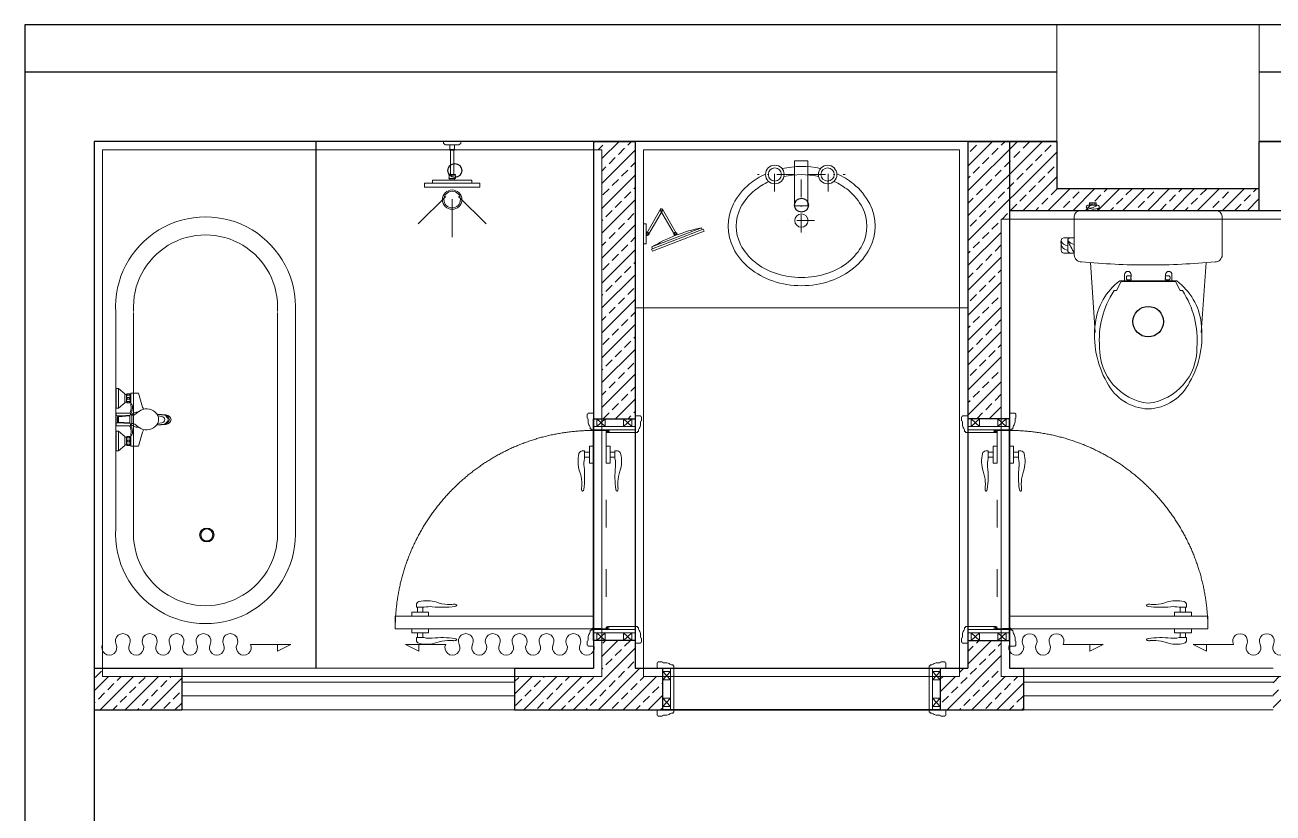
# Model space of a CAD drawing. Header units: millimetres. Extents: x 3162 to 221128, y -144913 to 11496.
# Drawn here: x 28467 to 32967, y -136852 to -134010 of the extents above; entities that cross this region are included whole.
import ezdxf
from ezdxf.xclip import XClip

# ---------------------------------------------------------------- set-up
doc = ezdxf.new("R2010")
doc.units = ezdxf.units.MM
doc.header["$LTSCALE"] = 10
doc.header["$XCLIPFRAME"] = 2
for name, pattern in [('ACAD_ISO03W100', [30, 12, -18]), ('DASH', [8.89, 6.35, -2.54]), ('DASHDOT2', [12.7, 6.35, -3.175, 0, -3.175]), ('DOTE', [61.468, 50.8, -5.08, 0.508, -5.08]), ('HIDDEN', [9.525, 6.35, -3.175])]:
    doc.linetypes.add(name, pattern=pattern)
doc.layers.get('Defpoints').update_dxf_attribs({"color": 250})
for name, color, linetype, lineweight in [('Column', 7, 'Continuous', 0), ('FC-Doorsill【门槛线】', 8, 'Continuous', 0), ('FF-Complete【墙体完成线】', 6, 'Continuous', 0), ('FF-Curtain【平面窗帘】', 32, 'Continuous', 0), ('FF-Door【门】', 51, 'Continuous', 0), ('FF-FIXT【洁具】', 31, 'Continuous', 0), ('FF-MT【门套】', 20, 'Continuous', 0), ('FF-Win【窗】', 132, 'Continuous', 0)]:
    doc.layers.add(name, color=color, linetype=linetype, lineweight=lineweight)
for name, color, linetype in [('SYMBOL【符号】', 136, 'Continuous'), ('WALL', 7, 'Continuous'), ('WALL_NEW【新建墙体】', 4, 'Continuous'), ('走线及回路标注', 1, 'Continuous')]:
    doc.layers.add(name, color=color, linetype=linetype)

# ---------------------------------------------------------------- blocks, each defined once
blk = doc.blocks.new('卫_成品浴缸03')
for p, q in [((-324, 1122.3), (-324, 344.7)), ((324, 344.7), (324, 1122.3))]:
    blk.add_line(p, q)
at = {"color": 8}
for p, q in [((-259.2, 1122.3), (-259.2, 342.5)), ((259.2, 342.5), (259.2, 1122.3)), ((241.4, 831.6), (226.7, 780.7)), ((269.5, 831.6), (241.4, 831.6)), ((269.5, 826.6), (269.5, 831.6)), ((271.7, 826.6), (269.5, 826.6)), ((269.5, 798.7), (269.5, 826.6)), ((274, 828.6), (271.7, 826.6)), ((271.7, 826.6), (271.7, 812.7)), ((274, 824.6), (271.7, 822.6)), ((274, 815.7), (271.7, 817.7)), ((271.7, 798.7), (271.7, 812.7)), ((283, 828.6), (274, 828.6)), ((274, 828.6), (274, 824.6)), ((274, 824.6), (283, 824.6)), ((274, 815.7), (274, 812.7)), ((283, 815.7), (274, 815.7)), ((274, 809.7), (274, 812.7)), ((285.2, 826.6), (283, 828.6)), ((283, 824.6), (283, 828.6)), ((283, 824.6), (285.2, 821.6)), ((285.2, 817.7), (283, 815.7)), ((283, 815.7), (283, 812.7)), ((283, 809.7), (283, 812.7)), ((290.9, 826.6), (285.2, 826.6)), ((285.2, 826.6), (285.2, 812.7)), ((285.2, 798.7), (285.2, 812.7)), ((313.4, 848.6), (290.9, 828.6)), ((290.9, 828.6), (290.9, 826.6)), ((290.9, 826.6), (290.9, 812.7)), ((290.9, 798.7), (290.9, 812.7)), ((322.4, 848.6), (313.4, 848.6)), ((313.4, 848.6), (313.4, 776.7)), ((322.4, 776.7), (322.4, 848.6)), ((255.4, 753.9), (239.9, 765.6)), ((269.5, 787.7), (269.5, 798.7)), ((269.5, 798.7), (271.7, 798.7)), ((274, 809.7), (271.7, 807.7)), ((274, 800.7), (271.7, 802.7)), ((271.7, 798.7), (274, 796.7)), ((283, 809.7), (274, 809.7)), ((274, 796.7), (274, 800.7)), ((274, 800.7), (283, 800.7)), ((274, 796.7), (283, 796.7)), ((285.2, 807.7), (283, 809.7)), ((283, 800.7), (285.2, 803.7)), ((283, 800.7), (283, 796.7)), ((283, 796.7), (285.2, 798.7)), ((285.2, 798.7), (290.9, 798.7)), ((290.9, 798.7), (290.9, 796.7)), ((290.9, 796.7), (313.4, 776.7)), ((313.4, 776.7), (322.4, 776.7)), ((143.5, 752.7), (174.9, 755.4)), ((174.4, 754.6), (148, 751.7)), ((171.8, 749.4), (158.1, 747.7)), ((172.7, 722), (158.1, 723.8)), ((266.1, 751.7), (262, 751.7)), ((266.1, 721.8), (262, 721.8)), ((266.1, 751.7), (266.1, 721.8)), ((322.4, 759.7), (270.6, 759.7)), ((270.6, 759.7), (270.6, 752.6)), ((270.6, 713.8), (270.6, 720.9)), ((315.5, 746.2), (272.8, 749.2)), ((315.5, 727.3), (272.8, 724.3)), ((315.6, 748.7), (272.9, 751.7)), ((272.9, 751.7), (272.9, 721.8)), ((315.6, 724.8), (272.9, 721.8)), ((301.4, 749.7), (322.4, 749.7)), ((301.4, 723.8), (322.4, 723.8)), ((313.4, 748.7), (313.4, 724.6)), ((315.6, 748.7), (315.6, 724.8)), ((322.4, 749.7), (322.4, 759.7)), ((322.4, 723.8), (322.4, 713.8)), ((176.3, 716), (143.5, 718.8)), ((175.8, 716.8), (148, 719.8)), ((226.7, 690.8), (241.4, 639.9)), ((255.4, 719.6), (239.9, 707.9)), ((269.5, 672.8), (269.5, 683.8)), ((322.4, 713.8), (270.6, 713.8)), ((313.4, 694.8), (290.9, 674.8)), ((313.4, 622.9), (313.4, 694.8)), ((322.4, 694.8), (313.4, 694.8)), ((322.4, 622.9), (322.4, 694.8)), ((241.4, 639.9), (269.5, 639.9)), ((269.5, 672.8), (269.5, 644.9)), ((271.7, 672.8), (269.5, 672.8)), ((269.5, 639.9), (269.5, 644.9)), ((269.5, 644.9), (271.7, 644.9)), ((274, 674.8), (271.7, 672.8)), ((271.7, 672.8), (271.7, 644.9)), ((274, 670.8), (271.7, 668.8)), ((274, 661.8), (271.7, 663.8)), ((274, 655.9), (271.7, 653.9)), ((274, 646.9), (271.7, 648.9)), ((271.7, 644.9), (274, 642.9)), ((274, 674.8), (274, 670.8)), ((283, 674.8), (274, 674.8)), ((274, 670.8), (283, 670.8)), ((283, 661.8), (274, 661.8)), ((274, 661.8), (274, 658.8)), ((274, 655.9), (274, 658.8)), ((283, 655.9), (274, 655.9)), ((274, 642.9), (274, 646.9)), ((274, 646.9), (283, 646.9)), ((274, 642.9), (283, 642.9)), ((283, 670.8), (283, 674.8)), ((285.2, 672.8), (283, 674.8)), ((283, 670.8), (285.2, 667.8)), ((285.2, 663.8), (283, 661.8)), ((283, 661.8), (283, 658.8)), ((283, 655.9), (283, 658.8)), ((285.2, 653.9), (283, 655.9)), ((283, 646.9), (285.2, 649.9)), ((283, 646.9), (283, 642.9)), ((283, 642.9), (285.2, 644.9)), ((285.2, 644.9), (285.2, 672.8)), ((290.9, 672.8), (285.2, 672.8)), ((285.2, 644.9), (290.9, 644.9)), ((290.9, 674.8), (290.9, 672.8)), ((290.9, 672.8), (290.9, 644.9)), ((290.9, 644.9), (290.9, 642.9)), ((290.9, 642.9), (313.4, 622.9)), ((313.4, 622.9), (322.4, 622.9))]:
    blk.add_line(p, q, dxfattribs=at)
blk.add_circle((-4.7, 319.9), 21.5, dxfattribs=at)
for centre, start, end in [((0, 1142.4), 356.4617, 183.5383), ((0, 324.6), 176.4617, 3.5383)]:
    blk.add_arc(centre, 324.6, start, end)
for centre, start, end in [((0, 1142.4), 356.4617, 183.5383), ((0, 324.6), 176.0449, 3.9551)]:
    blk.add_arc(centre, 259.8, start, end, dxfattribs=at)
for centre, major_axis, start_param, end_param in [((212.1, 736.8), (-42.8, 0), 4.006477, 8.559894), ((269.5, 747.7), (-5.63, 0), 4.068888, 5.35589), ((269.5, 725.8), (-5.63, 0), 0.927295, 2.214297)]:
    blk.add_ellipse(centre, major_axis=major_axis, ratio=0.887779, start_param=start_param, end_param=end_param, dxfattribs=at)
at = {"color": 8, "extrusion": (0, 0, -1)}
for centre, major_axis, start_param, end_param in [((191.4, 788.7), (36.4, 0), 0.249587, 0.494131), ((315.7, 778.6), (-52.5, 0), -0.53621, 0.153708), ((277.2, 783.9), (-13.5, 0), 0.153708, 0.963491), ((323.3, 777.7), (55, 0), 2.85166, 3.34824), ((145.5, 733.9), (-21.3, 0), 0.095859, 1.474937), ((145.5, 737.6), (-21.3, 0), -1.474937, -0.095859), ((150.5, 733.5), (20.7, 0), 3.263435, 4.590547), ((150.5, 738), (20.7, 0), 1.692639, 3.01975), ((158.3, 732.4), (24.1, 0), 3.29971, 4.270477), ((158.3, 739.1), (-24.1, 0), -1.128884, -0.158118), ((159.8, 736.3), (-13, 0), -0.048768, 1.438245), ((159.8, 735.2), (-13, 0), -1.438245, 0.048768), ((244.8, 735.4), (30.3, 0), 0.57261, 1.697033), ((244.8, 736.1), (-30.3, 0), 1.52385, 2.478053), ((262, 760.7), (-10.1, 0), 4.712389, 5.418301), ((262, 712.8), (10.1, 0), 4.006477, 4.712389), ((283.8, 767.2), (13.8, 0), 2.483395, 2.85166), ((290.3, 736.8), (-28.7, 0), 2.651635, 3.63155), ((191.4, 682.8), (-36.4, 0), 2.585488, 2.892006), ((315.7, 693), (52.5, 0), 2.987885, 3.677803), ((277.2, 687.6), (-13.5, 0), -0.963491, -0.153708), ((323.3, 693.8), (-55, 0), -0.206647, 0.289932), ((283.8, 704.3), (13.8, 0), 3.431525, 4.027665)]:
    blk.add_ellipse(centre, major_axis=major_axis, ratio=0.887779, start_param=start_param, end_param=end_param, dxfattribs=at)
blk = doc.blocks.new('平面洗手盆_01')
at = {"linetype": 'DASHDOT2'}
for p, q in [((69.5, 23.9), (69.5, 157.9)), ((130.9, 96.8), (25.6, 96.8)), ((235.6, 47.8), (235.6, -47.9)), ((278.3, -0.1), (25.5, 0)), ((69.4, -24), (69.4, -157.9)), ((130.8, -96.9), (25.5, -96.8))]:
    blk.add_line(p, q, dxfattribs=at)
for p, q in [((182.6, 23.9), (20, 23.9)), ((20, 23.9), (20, -23.9)), ((182.6, 23.9), (182.5, -24)), ((182.5, -24), (20, -23.9))]:
    blk.add_line(p, q)
for centre, radius in [((69.5, 95.2), 33.5), ((69.5, 95.2), 23.9), ((235.6, 0.6), 23.9), ((69.4, -95.2), 33.5), ((69.4, -95.2), 23.9)]:
    blk.add_circle(centre, radius)
for centre, radius, start, end in [((277.5, 47.4), 224.1, 117.0522, 140.9541), ((255.4, 90.6), 175.7, 62.9478, 117.0522), ((255.4, 90.6), 146.2, 62.9478, 117.0522), ((233.4, 47.4), 224.1, 39.0459, 62.9478), ((312, 19.4), 268.6, 140.9541, 156.021), ((277.5, 47.4), 194.7, 117.0522, 140.9541), ((233.4, 47.4), 194.7, 39.0459, 62.9478), ((198.8, 19.4), 268.6, 18.571, 39.0459), ((312, 19.4), 239.1, 140.9541, 155.6677), ((198.8, 19.4), 239.1, 18.571, 39.0459), ((144.5, 1.2), 296.4, 0, 18.571), ((144.5, 1.2), 325.9, 360, 18.571), ((366.3, 1.2), 325.9, 167.8612, 192.4926), ((366.3, 1.2), 296.4, 168.0916, 192.4003), ((144.5, 1.2), 296.4, 341.429, 360), ((144.5, 1.2), 325.9, 341.429, 360), ((312, -17.1), 268.6, 204.5507, 219.0459), ((312, -17.1), 239.1, 204.736, 219.0459), ((198.8, -17.1), 239.1, 320.9541, 341.429), ((198.8, -17.1), 268.6, 320.9541, 341.429), ((277.5, -45.1), 194.7, 219.0459, 242.9478), ((233.4, -45.1), 194.7, 297.0522, 320.9541), ((277.5, -45.1), 224.1, 219.0459, 242.9478), ((255.4, -88.2), 146.2, 242.9478, 297.0522), ((233.4, -45.1), 224.1, 297.0522, 320.9541), ((255.4, -88.2), 175.7, 242.9478, 297.0522)]:
    blk.add_arc(centre, radius, start, end)
blk = doc.blocks.new('马桶平面15')
at = {"color": 251}
for p, q in [((-164.1, 735.1), (-187.7, 735.1)), ((-182.4, 735.2), (-182.4, 743.3)), ((-175.9, 735.1), (-175.9, 743.3)), ((-168.6, 743.3), (-168.6, 735.1))]:
    blk.add_line(p, q, dxfattribs=at)
for points in [[(-171.3, 714.9, 0.288575), (-152.8, 725.1, 0.464141), (-158.6, 735.1), (-164.1, 735.1), (-164.1, 743.3), (-187.7, 743.3), (-187.7, 743.3), (-187.7, 735.1), (-193.2, 735.1, 0.464141), (-199, 725.1, 0.288575), (-180.5, 714.9)], [(-61.5, 462.9), (-61.5, 484.4, -1), (-38, 484.4), (-38, 480.5)], [(109.7, 462.9), (109.7, 484.4, 1), (86.2, 484.4), (86.2, 480.5)], [(26.7, 460.2), (121.9, 460.2), (138.7, 426.6), (147.1, 426.6, -0.17108), (199.3, 221.2, -0.383832), (24.1, 20.6, -0.383832), (-151.1, 221.2, -0.17108), (-98.9, 426.6), (-90.5, 426.6), (-73.7, 460.2), (121.9, 460.2)]]:
    blk.add_lwpolyline(points, format="xyb", dxfattribs=at)
for points in [[(24.1, 519.2, -0.023855), (-216.9, 530.8, -0.42765), (-242.5, 555.3), (-242.5, 695.1, -0.382307), (-220.4, 714.9), (24.1, 714.9), (268.6, 714.9, -0.382307), (290.7, 695.1), (290.7, 555.3, -0.42765), (265.1, 530.8, -0.023855)], [(24.1, 0, -0.272339), (-125.1, 96, -0.163159), (-166.6, 310.4, -0.20934), (-78.5, 461.5), (24.1, 461.5), (126.7, 461.5, -0.20934), (214.8, 310.4, -0.163159), (173.3, 96, -0.272339)]]:
    blk.add_lwpolyline(points, format="xyb", close=True)
for points in [[(-242.5, 617.1), (-242.5, 562.2), (-279.9, 562.2, -0.414214), (-289.9, 572.2), (-289.9, 607.1, -0.414214), (-279.9, 617.1)], [(-242.5, 617.1), (-242.5, 562.2), (-256.2, 562.2, -0.414214), (-266.2, 572.2), (-266.2, 607.1, -0.414214), (-256.2, 617.1)], [(-54.5, 475.5), (-54.5, 470.3, 0.414214), (-49.5, 465.3), (-38.7, 465.3, 0.58538), (-38.5, 470.3), (-38.5, 475.5, 0.58538), (-38.7, 480.5), (-49.5, 480.5, 0.414214)], [(102.7, 475.5), (102.7, 470.3, -0.414214), (97.7, 465.3), (86.9, 465.3, -0.58538), (86.7, 470.3), (86.7, 475.5, -0.58538), (86.9, 480.5), (97.7, 480.5, -0.414214)]]:
    blk.add_lwpolyline(points, format="xyb", close=True, dxfattribs=at)
for points in [[(-184.4, 527.9), (-167.1, 275.7)], [(232.6, 527.9), (215.3, 275.7)]]:
    blk.add_lwpolyline(points)
for centre, radius, start, end in [((-185.1, 755.7), 31.4, 242.8818, 319.142), ((-173.5, 774.1), 53.1, 240.7977, 292.8926), ((-262.7, 600.1), 28.1, 165.5916, 262.7603), ((-267.7, 612.3), 22.8, 193.4235, 273.8412), ((-231.7, 638.1), 46.4, 221.9148, 256.4413), ((180.7, 814.1), 492.5, 204.8643, 210.765)]:
    blk.add_arc(centre, radius, start, end, dxfattribs=at)
blk = doc.blocks.new('花洒平面')
at = {"color": 8}
for p, q in [((0, 207.8), (0, 345.7)), ((-23.2, 198.2), (-122.7, 297.6)), ((23.2, 198.2), (122.7, 297.6)), ((100, 150), (-100, 150)), ((10, 139.4), (-10, 139.4)), ((7.6, 138.4), (-7.5, 138.4)), ((11, 121.4), (-11, 121.4)), ((9.5, 133.4), (-9.5, 133.4)), ((6, 119.4), (-6, 119.4)), ((-8.5, 12), (8.5, 12)), ((-6.5, 32), (6.5, 32))]:
    blk.add_line(p, q, dxfattribs=at)
blk.add_lwpolyline([(11, 131.4, 0.992115), (11, 133.4), (9.5, 133.4, 0.130917), (7.6, 138.4), (9.5, 138.4, 0.413995), (10, 139.4), (71.3, 139.4), (71.3, 150), (100, 150), (100, 165), (-100, 165), (-100, 150), (-71.3, 150), (-71.3, 139.4), (-10, 139.4, 0.413995), (-9.5, 138.4), (-7.5, 138.4, 0.130917), (-9.5, 133.4), (-11, 133.4, 0.992115), (-11, 131.4, 0.003958), (-11, 131.4, 0.080962), (-11, 121.4, 1), (-11, 119.4), (-6, 119.4), (-6, 32), (-6.5, 32, 0.414214), (-8.5, 30), (-8.5, 12), (-21, 12, 0.261972), (-31, 7), (-31, 0), (31, 0), (31, 7, 0.261972), (21, 12), (8.5, 12), (8.5, 30, 0.414214), (6.5, 32), (6, 32), (6, 119.4), (11, 119.4, 1), (11, 121.4, 0.080962), (11, 131.4)], format="xyb")
blk.add_lwpolyline([(8.5, 30, -0.375464), (2.6, 29, 0.238002), (-2.6, 29, -0.375464), (-8.5, 30)], format="xyb", dxfattribs=at)
for radius in [35, 30]:
    blk.add_circle((0, 210), radius, dxfattribs=at)
blk = doc.blocks.new('门套线03')
at = {"ltscale": 100}
blk.add_lwpolyline([(60, 0), (60, 19.7, -0.339185), (56.6, 23.1), (42, 23.1, -0.360475), (38.5, 19.7), (29.2, 19.7, 0.137802), (14.5, 14.7, -0.16589), (3.4, 11.9), (3.4, 8.7), (0, 8.7), (0, 0)], format="xyb", close=True, dxfattribs=at)
blk = doc.blocks.new('HL_Door_Hinge')
at = {"color": 0, "linetype": 'DOTE', "ltscale": 0.04}
for p, q in [((-4, 3), (4, 3)), ((0, -1), (0, 7))]:
    blk.add_line(p, q, dxfattribs=at)
at = {"color": 0, "linetype": 'DASH', "ltscale": 5}
for p, q in [((-2, -26), (-2, 0.8)), ((-0.5, -26), (-0.5, 0)), ((0.5, -26), (0.5, 0)), ((2, -26), (2, 0.8)), ((-0.5, -26), (-2, -26)), ((0.5, -26), (2, -26))]:
    blk.add_line(p, q, dxfattribs=at)
for radius in [3, 2]:
    blk.add_circle((0, 3), radius, dxfattribs=at)
blk = doc.blocks.new('HL_Door_Seal')
at = {"color": 0}
for p, q in [((5, 0), (-5, 0)), ((-1, 6), (-0.5, 6.5)), ((-1, 6), (-0.5, 6)), ((-1, 5.5), (-0.5, 6)), ((-1, 5.5), (-0.5, 5.5)), ((-1, 5), (-0.5, 5.5)), ((-1, 4.5), (-0.5, 5)), ((-1, 5), (-0.5, 5)), ((-1, 4.5), (-0.5, 4.5)), ((-1, 4), (-0.5, 4.5)), ((-1, 4), (-0.5, 4)), ((-1, 3.5), (-0.5, 4)), ((-1, 3.5), (-0.5, 3.5)), ((-1, 3), (-0.5, 3.5)), ((-1, 3), (-0.5, 3)), ((-1, 2.5), (-0.5, 3)), ((-1, 2.5), (-0.5, 2.5)), ((-1, 2), (-0.5, 2.5)), ((-1, 2), (-0.5, 2)), ((-1, 1.5), (-0.5, 2)), ((-1, 1.5), (-0.5, 1.5)), ((-1, 1), (-0.5, 1.5)), ((-1, 1), (-0.5, 1)), ((-1, 0.5), (-0.5, 1)), ((-1, 0.5), (-0.5, 0.5)), ((-1, 0), (-0.5, 0.5)), ((-0.5, 6.5), (0.5, 6.5)), ((1, 6), (0.5, 6.5)), ((1, 6), (0.5, 6)), ((1, 5.5), (0.5, 6)), ((1, 5.5), (0.5, 5.5)), ((1, 5), (0.5, 5.5)), ((1, 5), (0.5, 5)), ((1, 4.5), (0.5, 5)), ((1, 4.5), (0.5, 4.5)), ((1, 4), (0.5, 4.5)), ((1, 4), (0.5, 4)), ((1, 3.5), (0.5, 4)), ((1, 3.5), (0.5, 3.5)), ((1, 3), (0.5, 3.5)), ((1, 3), (0.5, 3)), ((1, 2.5), (0.5, 3)), ((1, 2.5), (0.5, 2.5)), ((1, 2), (0.5, 2.5)), ((1, 2), (0.5, 2)), ((1, 1.5), (0.5, 2)), ((1, 1.5), (0.5, 1.5)), ((1, 1), (0.5, 1.5)), ((1, 1), (0.5, 1)), ((1, 0.5), (0.5, 1)), ((1, 0.5), (0.5, 0.5)), ((1, 0), (0.5, 0.5))]:
    blk.add_line(p, q, dxfattribs=at)
blk.add_lwpolyline([(-3.9, -1, 0.774597), (3.9, -1)], format="xyb", close=True, dxfattribs=at)
blk.add_arc((0, 0), 5, 180, 0.0005, dxfattribs=at)
blk = doc.blocks.new('门把手02')
at = {"color": 250}
for p, q in [((-30.4, 14.6), (-15.2, 14.6)), ((-30.4, 0), (-30.4, 14.6)), ((30.4, 0), (-30.4, 0)), ((-15.2, 14.6), (19.6, 14.6)), ((-15.2, 14.6), (19.6, 14.6)), ((-13.5, 32.2), (-13.5, 40.9)), ((12.9, 32.2), (-13.5, 32.2)), ((-9.4, 14.6), (-9.4, 32.2)), ((9.4, 14.6), (9.4, 32.2)), ((19.6, 14.6), (30.4, 14.6)), ((30.4, 14.6), (30.4, 0))]:
    blk.add_line(p, q, dxfattribs=at)
at = {"color": 250, "extrusion": (0, 0, -1)}
for centre, major_axis, start_param, end_param in [((-1.3, 40.9), (-8.59, 8.59), 5.497787, 6.813202), ((23.4, -64.1), (-0.1, 120), -0.233047, 0.306451), ((107.8, 189.2), (1.8, 147), 3.194781, 3.464277), ((12.9, 37.2), (3.58, 3.58), 2.124304, 2.356194), ((33.8, -51.4), (0, 86), -0.231441, 0.114669), ((79.3, 368.4), (-0.1, 336.3), 3.005111, 3.247916), ((105.2, 172), (-91.7, 91.7), 3.813778, 3.981187), ((122.5, 24), (-13.7, 13.7), 0.647464, 1.248663), ((124, 43.6), (5.92, 5.92), 1.238085, 2.228964), ((130.6, 40.4), (-0.729, 0.729), 1.325662, 2.819982)]:
    blk.add_ellipse(centre, major_axis=major_axis, ratio=1, start_param=start_param, end_param=end_param, dxfattribs=at)
blk = doc.blocks.new('hld_1_720_150_门把手02_门套线03_45_0_0_3_40_0_1_1')
at = {"layer": 'FC-Doorsill【门槛线】'}
for p, q in [((-0.5, 0.09375), (0.5, 0.09375)), ((-0.5, -0.09375), (0.5, -0.09375))]:
    blk.add_line(p, q, dxfattribs=at)
at = {"layer": 'FF-Door【门】'}
blk.add_lwpolyline([(-0.446875, 0.09375), (-0.390625, 0.09375), (-0.390625, 0.9875), (-0.446875, 0.9875)], close=True, dxfattribs=at)
at = {"layer": 'FF-Door【门】', "color": 250, "linetype": 'ACAD_ISO03W100', "ltscale": 0.001042}
blk.add_lwpolyline([(-0.446875, 0.09375), (0.446875, 0.09375), (0.446875, 0.0375), (-0.446875, 0.0375)], close=True, dxfattribs=at)
at = {"layer": 'FF-Door【门】', "color": 8, "linetype": 'HIDDEN', "ltscale": 0.6}
blk.add_arc((-0.446875, 0.09375), 0.89375, 0, 90, dxfattribs=at)
at = {"layer": 'FF-MT【门套】', "color": 250}
for p, q in [((-0.465, 0.07875), (-0.5, 0.04125)), ((-0.465, 0.04125), (-0.5, 0.07875)), ((0.465, 0.07875), (0.5, 0.04125)), ((0.465, 0.04125), (0.5, 0.07875)), ((-0.5, -0.04125), (-0.465, -0.07875)), ((-0.5, -0.07875), (-0.465, -0.04125)), ((0.5, -0.04125), (0.465, -0.07875)), ((0.5, -0.07875), (0.465, -0.04125))]:
    blk.add_line(p, q, dxfattribs=at)
for points in [[(-0.5, 0.09375), (-0.465, 0.09375), (-0.465, 0.07875), (-0.5, 0.07875)], [(-0.465, 0.07875), (-0.465, 0.04125), (-0.5, 0.04125), (-0.5, 0.07875)], [(-0.465, 0.09375), (-0.45, 0.09375), (-0.45, -0.09375), (-0.465, -0.09375)], [(0.465, 0.09375), (0.45, 0.09375), (0.45, -0.09375), (0.465, -0.09375)], [(0.5, 0.09375), (0.465, 0.09375), (0.465, 0.07875), (0.5, 0.07875)], [(0.465, 0.07875), (0.465, 0.04125), (0.5, 0.04125), (0.5, 0.07875)], [(-0.5, -0.04125), (-0.5, -0.07875), (-0.465, -0.07875), (-0.465, -0.04125)], [(0.5, -0.04125), (0.5, -0.07875), (0.465, -0.07875), (0.465, -0.04125)], [(-0.5, -0.09375), (-0.465, -0.09375), (-0.465, -0.07875), (-0.5, -0.07875)], [(0.5, -0.09375), (0.465, -0.09375), (0.465, -0.07875), (0.5, -0.07875)]]:
    blk.add_lwpolyline(points, close=True, dxfattribs=at)
at = {"layer": 'FF-MT【门套】'}
for points in [[(-0.5, 0.09375), (-0.45, 0.09375), (-0.45, 0.03125), (-0.4375, 0.03125), (-0.4375, -0.09375), (-0.5, -0.09375)], [(0.5, 0.09375), (0.45, 0.09375), (0.45, 0.03125), (0.4375, 0.03125), (0.4375, -0.09375), (0.5, -0.09375)]]:
    blk.add_lwpolyline(points, close=True, dxfattribs=at)
at = {"layer": 'FF-Door【门】', "color": 250, "yscale": 0.00125, "zscale": 0.00125}
for name, p, xscale, rotation in [('门把手02', (-0.446875, 0.875), -0.00125, 90.00000000000593), ('门把手02', (-0.390625, 0.875), 0.00125, 270.0000000000178), ('HL_Door_Seal', (-0.44375, 0.03125), 0.00125, 180.0000000000119), ('HL_Door_Seal', (0.44375, 0.03125), -0.00125, 180)]:
    blk.add_blockref(name, p, dxfattribs=dict(at, xscale=xscale, rotation=rotation))
at = {"layer": 'FF-Door【门】', "color": 250, "zscale": 0.00125}
for name, p, xscale, yscale in [('门把手02', (0.3375, 0.09375), -0.00125, 0.00125), ('HL_Door_Hinge', (-0.448438, 0.09375), 0.00125, 0.00125), ('门把手02', (0.3375, 0.0375), -0.00125, -0.00125)]:
    blk.add_blockref(name, p, dxfattribs=dict(at, xscale=xscale, yscale=yscale))
at = {"layer": 'FF-MT【门套】', "zscale": 0.00125}
for p, xscale, yscale in [((-0.45, 0.09375), -0.00125, 0.00125), ((0.45, 0.09375), 0.00125, 0.00125), ((-0.4375, -0.09375), -0.00125, -0.00125), ((0.4375, -0.09375), 0.00125, -0.00125)]:
    blk.add_blockref('门套线03', p, dxfattribs=dict(at, xscale=xscale, yscale=yscale))
blk = doc.blocks.new('hld_27_920_150_门把手01_门套线03_45_0_0_3_40_0_1_1')
at = {"layer": 'FC-Doorsill【门槛线】'}
for p, q in [((-0.5, 0.075), (0.5, 0.075)), ((-0.5, -0.075), (0.5, -0.075))]:
    blk.add_line(p, q, dxfattribs=at)
at = {"layer": 'FF-MT【门套】', "color": 250}
for p, q in [((-0.472, 0.063), (-0.5, 0.033)), ((-0.472, 0.033), (-0.5, 0.063)), ((0.472, 0.063), (0.5, 0.033)), ((0.472, 0.033), (0.5, 0.063)), ((-0.5, -0.033), (-0.472, -0.063)), ((-0.5, -0.063), (-0.472, -0.033)), ((0.5, -0.033), (0.472, -0.063)), ((0.5, -0.063), (0.472, -0.033))]:
    blk.add_line(p, q, dxfattribs=at)
for points in [[(-0.5, 0.075), (-0.472, 0.075), (-0.472, 0.063), (-0.5, 0.063)], [(-0.472, 0.063), (-0.472, 0.033), (-0.5, 0.033), (-0.5, 0.063)], [(-0.472, 0.075), (-0.46, 0.075), (-0.46, -0.075), (-0.472, -0.075)], [(0.472, 0.075), (0.46, 0.075), (0.46, -0.075), (0.472, -0.075)], [(0.5, 0.075), (0.472, 0.075), (0.472, 0.063), (0.5, 0.063)], [(0.472, 0.063), (0.472, 0.033), (0.5, 0.033), (0.5, 0.063)], [(-0.5, -0.033), (-0.5, -0.063), (-0.472, -0.063), (-0.472, -0.033)], [(0.5, -0.033), (0.5, -0.063), (0.472, -0.063), (0.472, -0.033)], [(-0.5, -0.075), (-0.472, -0.075), (-0.472, -0.063), (-0.5, -0.063)], [(0.5, -0.075), (0.472, -0.075), (0.472, -0.063), (0.5, -0.063)]]:
    blk.add_lwpolyline(points, close=True, dxfattribs=at)
at = {"layer": 'FF-MT【门套】'}
for points in [[(-0.5, 0.075), (-0.46, 0.075), (-0.46, -0.075), (-0.5, -0.075)], [(0.5, 0.075), (0.46, 0.075), (0.46, -0.075), (0.5, -0.075)]]:
    blk.add_lwpolyline(points, close=True, dxfattribs=at)
at = {"layer": 'FF-MT【门套】', "zscale": 0.001}
for p, xscale, yscale in [((-0.46, 0.075), -0.001, 0.001), ((0.46, 0.075), 0.001, 0.001), ((-0.46, -0.075), -0.001, -0.001), ((0.46, -0.075), 0.001, -0.001)]:
    blk.add_blockref('门套线03', p, dxfattribs=dict(at, xscale=xscale, yscale=yscale))
blk = doc.blocks.new('hlw_3_1200_150')
for p, q in [((-0.5, 0.0625), (0.5, 0.0625)), ((-0.5, -0.0625), (0.5, -0.0625))]:
    blk.add_line(p, q)
at = {"linetype": 'HIDDEN', "ltscale": 15}
for p, q in [((-0.5, 0.0208), (0.5, 0.0208)), ((-0.5, -0.0208), (0.5, -0.0208))]:
    blk.add_line(p, q, dxfattribs=at)
blk = doc.blocks.new('hlw_3_900_150')
for p, q in [((-0.5, 0.0833), (0.5, 0.0833)), ((-0.5, -0.0833), (0.5, -0.0833))]:
    blk.add_line(p, q)
at = {"linetype": 'HIDDEN', "ltscale": 15}
for p, q in [((-0.5, 0.0278), (0.5, 0.0278)), ((-0.5, -0.0278), (0.5, -0.0278))]:
    blk.add_line(p, q, dxfattribs=at)
blk = doc.blocks.new('刮须镜平面')
at = {"color": 0, "ltscale": 0.4}
for p, q in [((-118.2, 1.9), (-68.3, 88.4)), ((-61.6, 84.6), (-111.6, -1.9)), ((-68.3, 84.6), (-18.3, -1.9)), ((-11.7, 1.9), (-61.6, 88.4)), ((-218.4, 9.3), (-215.7, 16.4)), ((-32.2, -63), (-218.4, 9.3)), ((-215.7, 16.4), (-29.4, -55.8)), ((-212.1, 15), (-209.3, 22.2)), ((-209.3, 22.2), (-30.2, -47.3)), ((-122.3, -3.3), (-120.3, 2.1)), ((-9.2, 5.8), (-15, 5.8)), ((-9.2, 36.5), (0, 36.5)), ((-9.2, -36.5), (-9.2, 36.5)), ((0, 36.5), (0, -36.5)), ((-111.6, -7.5), (-109.5, -2.1)), ((-9.2, -5.8), (-15, -5.8)), ((0, -36.5), (-9.2, -36.5)), ((-33, -54.4), (-30.2, -47.3)), ((-29.4, -55.8), (-32.2, -63))]:
    blk.add_line(p, q, dxfattribs=at)
for centre in [(-64.9, 86.5), (-114.9, 0), (-15, 0)]:
    blk.add_circle(centre, 3.07, dxfattribs=at)
for centre, radius, start, end in [((-64.9, 86.5), 3.84, 30, 210), ((-64.9, 86.5), 3.84, 330, 150), ((-335.4, -568.2), 603.7, 59.6373, 77.9472), ((-114.9, 0), 5.76, 338.7922, 158.7922), ((-114.9, 0), 3.84, 150, 330), ((-15, 0), 5.76, 90, 270), ((-15, 0), 3.84, 210, 30)]:
    blk.add_arc(centre, radius, start, end, dxfattribs=at)
blk = doc.blocks.new('海龙_08219812')
at = {"layer": 'WALL_NEW【新建墙体】'}
h = blk.add_hatch(dxfattribs=at)
h.set_pattern_fill('ANSI33', color=8, scale=10, style=0)
h.set_pattern_definition([(45, (-3070, 989.955), (-44.9013, 44.9013), []), (45, (-3025.1, 989.955), (-44.9013, 44.9013), [31.75, -15.875])])
h.paths.add_polyline_path([(-2755, 1110), (-3040, 1110), (-3040, 1140), (-3070, 1140), (-3070, 990), (-2755, 990)])
h.paths.add_polyline_path([(-1020, 1110), (-1090, 1110), (-1090, 1140), (-1120, 1140), (-1120, 1240), (-1240, 1240), (-1240, 1110), (-1555, 1110), (-1555, 990), (-1020, 990)])
h.paths.add_polyline_path([(-1120, 3040), (-1270, 3040), (-1270, 3010), (-1240, 3010), (-1240, 2040), (-1120, 2040)])
h.paths.add_polyline_path([(200, 2760), (230, 2760), (230, 3040), (80, 3040), (80, 2040), (200, 2040)])
h.paths.add_polyline_path([(1130, 2870), (400, 2870), (400, 3040), (230, 3040), (230, 2790), (1130, 2790)])
h.paths.add_polyline_path([(1380, 2790), (1230, 2790), (1230, 2760), (1260, 2760), (1260, 1110), (1180, 1110), (1180, 990), (1380, 990)])
h.paths.add_polyline_path([(280, 1110), (200, 1110), (200, 1240), (80, 1240), (80, 1140), (50, 1140), (50, 1110), (-20, 1110), (-20, 990), (280, 990)])
at = {"layer": 'Column'}
for p, q in [((400, 3460), (400, 2870)), ((1130, 2870), (1130, 3460)), ((400, 2870), (1130, 2870))]:
    blk.add_line(p, q, dxfattribs=at)
at = {"layer": 'Defpoints'}
blk.add_line((-2270, 1140), (-2270, 3040), dxfattribs=at)
at = {"layer": 'FF-Complete【墙体完成线】'}
for points in [[(-3040, 3010), (-1240, 3010), (-1240, 1110), (-3040, 1110)], [(-1090, 3010), (50, 3010), (50, 1110), (-1090, 1110)], [(200, 2760), (1260, 2760), (1260, 1110), (200, 1110)]]:
    blk.add_lwpolyline(points, close=True, dxfattribs=at)
at = {"layer": 'FF-Curtain【平面窗帘】'}
for points in [[(-3040, 1226, 1.6), (-2991.5, 1226, -1.6), (-2943.1, 1226, 1.6), (-2894.6, 1226, -1.6), (-2846.1, 1226, 1.6), (-2797.7, 1226, -1.6), (-2749.2, 1226, 1.6), (-2700.7, 1226, -1.6), (-2652.3, 1226, 1.6), (-2603.8, 1226, -1.6), (-2555.4, 1226, 1.6), (-2506.9, 1226), (-2458.4, 1226), (-2410, 1226), (-2361.5, 1226), (-2410, 1201.7), (-2410, 1226)], [(-1270, 1226, -1.6), (-1318.5, 1226, 1.6), (-1366.9, 1226, -1.6), (-1415.4, 1226, 1.6), (-1463.9, 1226, -1.6), (-1512.3, 1226, 1.6), (-1560.8, 1226, -1.6), (-1609.3, 1226, 1.6), (-1657.7, 1226, -1.6), (-1706.2, 1226, 1.6), (-1754.6, 1226, -1.6), (-1803.1, 1226), (-1851.6, 1226), (-1900, 1226), (-1948.5, 1226), (-1900, 1201.7), (-1900, 1226)], [(230, 1226, 1.6), (278.3, 1226, -1.6), (326.5, 1226, 1.6), (374.8, 1226, -1.6), (423, 1226), (471.3, 1226), (519.6, 1226), (567.8, 1226), (519.6, 1201.8), (519.6, 1226)], [(1230, 1226, -1.6), (1181.7, 1226, 1.6), (1133.5, 1226, -1.6), (1085.2, 1226, 1.6), (1037, 1226), (988.7, 1226), (940.4, 1226), (892.2, 1226), (940.4, 1201.8), (940.4, 1226)]]:
    blk.add_lwpolyline(points, format="xyb", dxfattribs=at)
at = {"layer": 'FF-FIXT【洁具】'}
blk.add_line((-1120, 3040), (80, 3040), dxfattribs=at)
blk.add_lwpolyline([(-3070, 3040), (-2270, 3040), (-2270, 1140), (-3070, 1140)], close=True, dxfattribs=at)
blk.add_lwpolyline([(-1120, 3040), (-1120, 2440), (80, 2440), (80, 3040)], dxfattribs=at)
at = {"layer": 'SYMBOL【符号】'}
for centre, radius in [((-1770, 2935), 25), ((-520, 2810), 25), ((730, 2390), 55), ((-2664.3, 1620.6), 25)]:
    blk.add_circle(centre, radius, dxfattribs=at)
at = {"layer": 'WALL'}
for p, q in [((400, 3290), (-3320, 3290)), ((1570, 3290), (1130, 3290)), ((-3070, 3040), (-3070, -3210)), ((400, 3040), (-3070, 3040)), ((1620, 3040), (1130, 3040))]:
    blk.add_line(p, q, dxfattribs=at)
at = {"layer": 'WALL_NEW【新建墙体】'}
for p, q in [((-1270, 3040), (-1270, 1140)), ((-1270, 3040), (-1120, 3040)), ((-1120, 3040), (-1120, 1140)), ((80, 3040), (80, 1140)), ((230, 3040), (230, 1140)), ((-3070, 1140), (-2755, 1140)), ((-3070, 1140), (-3070, 990)), ((-2755, 1140), (-2755, 990)), ((-1555, 1140), (-1270, 1140)), ((-1555, 1140), (-1555, 990)), ((-1120, 1140), (80, 1140)), ((230, 1140), (280, 1140)), ((280, 1140), (280, 990)), ((-3070, 990), (-2755, 990)), ((-1555, 990), (280, 990))]:
    blk.add_line(p, q, dxfattribs=at)
for points in [[(80, 3040), (400, 3040), (400, 2870), (1130, 2870)], [(1130, 2790), (230, 2790)]]:
    blk.add_lwpolyline(points, dxfattribs=at)
for points in [[(1130, 3040), (1620, 3040), (1620, 2790), (1130, 2790)], [(-1270, 2040), (-1120, 2040), (-1120, 1240), (-1270, 1240)], [(230, 2040), (80, 2040), (80, 1240), (230, 1240)], [(-1020, 1140), (-20, 1140), (-20, 990), (-1020, 990)]]:
    blk.add_lwpolyline(points, close=True, dxfattribs=at)
at = {"yscale": 800, "zscale": 800}
for p, xscale, rotation in [((-1195, 1640), 800, 90), ((155, 1640), -800, 270.0000000000267)]:
    blk.add_blockref('hld_1_720_150_门把手02_门套线03_45_0_0_3_40_0_1_1', p, dxfattribs=dict(at, xscale=xscale, rotation=rotation))
at = {"xscale": 1000, "yscale": 1000, "zscale": 1000}
blk.add_blockref('hld_27_920_150_门把手01_门套线03_45_0_0_3_40_0_1_1', (-520, 1065), dxfattribs=at)
at = {"layer": 'FF-FIXT【洁具】'}
for name, p, rotation in [('花洒平面', (-1779.7, 3040), 180), ('平面洗手盆_01', (-521.2, 2990), 270.0000000000059)]:
    blk.add_blockref(name, p, dxfattribs=dict(at, rotation=rotation))
at = {"layer": 'FF-FIXT【洁具】', "xscale": -1}
for name, p in [('刮须镜平面', (-1090, 2706.7)), ('卫_成品浴缸03', (-2669, 1300.7))]:
    blk.add_blockref(name, p, dxfattribs=at)
at = {"layer": 'FF-FIXT【洁具】'}
blk.add_blockref('马桶平面15', (705.9, 2075.1), dxfattribs=at)
at = {"layer": 'FF-Win【窗】', "xscale": 1200, "yscale": 1200, "zscale": 1200}
blk.add_blockref('hlw_3_1200_150', (-2155, 1065), dxfattribs=at)
at = {"layer": 'FF-Win【窗】', "xscale": 900, "yscale": 900, "zscale": 900, "rotation": 180}
blk.add_blockref('hlw_3_900_150', (730, 1065), dxfattribs=at)

msp = doc.modelspace()

# ---------------------------------------------------------------- block references
at = {"layer": '走线及回路标注'}
ref = msp.add_blockref('海龙_08219812', (31786.6, -137469.9), dxfattribs=at)
XClip(ref).set_block_clipping_path([(-3320.0000000004, -3460), (3320.0000000004, 3460)])

doc.saveas('drawing.dxf')
